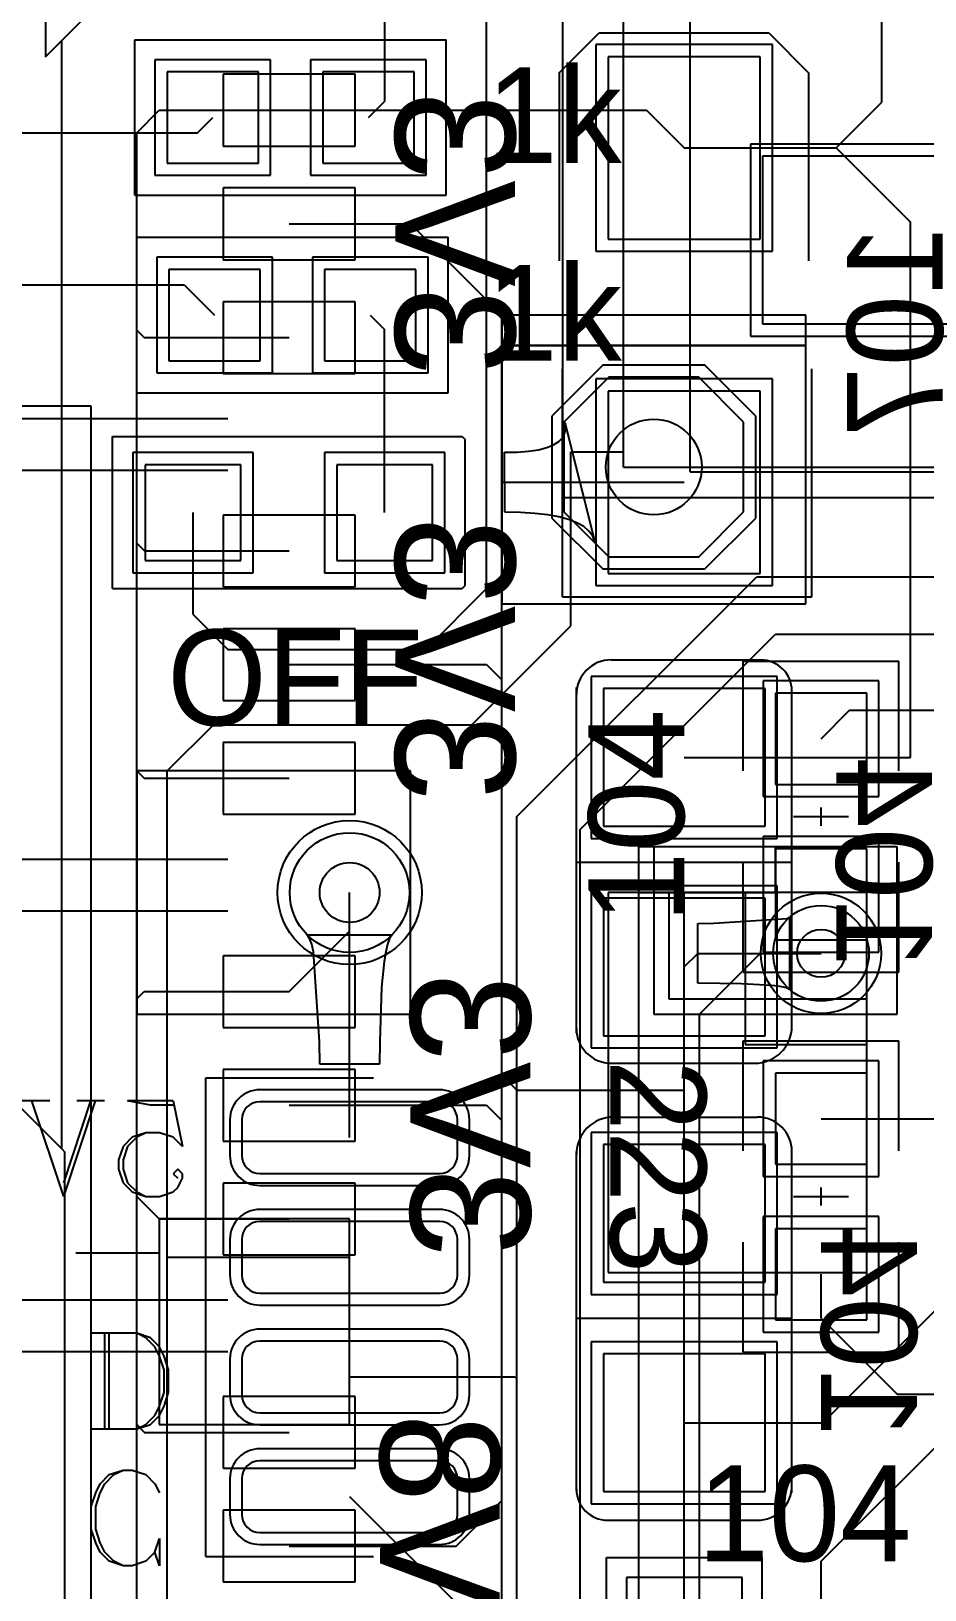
# Model space of a CAD drawing. Header units: millimetres. Extents: x 57.6 to 115.3, y 47.5 to 119.3.
# Drawn here: x 68.59 to 76.05, y 93.74 to 106.77 of the extents above; entities that cross this region are included whole.
import ezdxf

# ---------------------------------------------------------------- set-up
doc = ezdxf.new("R2010")
doc.units = ezdxf.units.MM
for name, color, linetype in [('BottomLayer', 5, 'Continuous'), ('BottomOverlay', 54, 'Continuous'), ('BottomSolder', 6, 'Continuous'), ('PadHoleLayer', 156, 'Continuous'), ('TopLayer', 1, 'Continuous'), ('TopOverlay', 2, 'Continuous'), ('TopSolder', 216, 'Continuous'), ('ViaHoleLayer', 16, 'Continuous')]:
    doc.layers.add(name, color=color, linetype=linetype)

msp = doc.modelspace()

# ---------------------------------------------------------------- linework, layer by layer
at = {"layer": 'BottomLayer'}
for p, q in [((75.692, 106.172), (75.692, 110.49)), ((68.842, 106.688), (70.358, 108.204)), ((68.707, 106.553), (69.215, 107.061)), ((68.707, 106.934), (68.707, 106.553)), ((68.842, 97.426), (68.842, 106.688)), ((74.676, 106.553), (73.406, 106.553)), ((73.406, 106.553), (73.406, 105.029)), ((74.676, 105.029), (74.676, 106.553)), ((71.292, 106.406), (70.192, 106.406)), ((70.192, 106.406), (70.192, 105.806)), ((71.292, 105.806), (71.292, 106.406)), ((75.311, 105.791), (75.692, 106.172)), ((69.469, 105.918), (69.657, 106.106)), ((69.657, 106.106), (70.742, 106.106)), ((70.742, 106.106), (73.726, 106.106)), ((73.726, 106.106), (74.041, 105.791)), ((69.469, 104.267), (69.469, 105.918)), ((70.192, 105.806), (71.292, 105.806)), ((74.041, 105.791), (75.311, 105.791)), ((75.311, 105.791), (75.932, 105.17)), ((71.292, 105.456), (70.192, 105.456)), ((70.192, 105.456), (70.192, 104.856)), ((71.292, 104.856), (71.292, 105.456)), ((70.742, 105.156), (71.755, 105.156)), ((71.755, 105.156), (72.517, 104.394)), ((75.932, 100.697), (75.932, 105.17)), ((73.406, 105.029), (74.676, 105.029)), ((70.192, 104.856), (71.292, 104.856)), ((71.292, 104.506), (70.192, 104.506)), ((70.192, 104.506), (70.192, 103.906)), ((71.292, 103.906), (71.292, 104.506)), ((72.517, 102.997), (72.517, 104.394)), ((72.517, 104.394), (72.517, 104.14)), ((75.057, 104.394), (72.517, 104.394)), ((75.057, 104.14), (75.057, 104.394)), ((69.469, 104.267), (69.53, 104.206)), ((69.469, 102.489), (69.469, 104.267)), ((69.53, 104.206), (70.742, 104.206)), ((72.517, 104.14), (72.517, 101.981)), ((75.057, 104.14), (72.517, 104.14)), ((72.517, 104.14), (75.057, 104.14)), ((75.057, 101.981), (75.057, 104.14)), ((70.192, 103.906), (71.292, 103.906)), ((73.412, 103.874), (73.037, 103.499)), ((74.162, 103.874), (73.412, 103.874)), ((74.537, 103.499), (74.162, 103.874)), ((74.676, 103.759), (73.406, 103.759)), ((73.406, 103.759), (73.406, 102.235)), ((74.676, 102.235), (74.676, 103.759)), ((73.037, 103.499), (73.037, 102.749)), ((73.05, 103.449), (73.043, 103.497)), ((73.043, 103.497), (73.296, 102.499)), ((73.043, 103.407), (73.05, 103.449)), ((74.537, 102.749), (74.537, 103.499)), ((72.893, 103.287), (72.949, 103.309)), ((72.949, 103.309), (72.993, 103.337)), ((72.993, 103.337), (73.025, 103.369)), ((73.025, 103.369), (73.043, 103.407)), ((72.54, 103.247), (72.647, 103.249)), ((72.544, 102.747), (72.54, 103.247)), ((72.647, 103.249), (72.742, 103.257)), ((72.742, 103.257), (72.823, 103.269)), ((72.823, 103.269), (72.893, 103.287)), ((72.517, 102.997), (74.041, 102.997)), ((72.517, 101.346), (72.517, 102.997)), ((71.292, 102.723), (70.192, 102.723)), ((70.192, 102.723), (70.192, 102.123)), ((71.292, 102.123), (71.292, 102.723)), ((72.675, 102.745), (72.544, 102.747)), ((72.794, 102.737), (72.675, 102.745)), ((72.901, 102.725), (72.794, 102.737)), ((72.995, 102.707), (72.901, 102.725)), ((73.076, 102.685), (72.995, 102.707)), ((73.037, 102.749), (73.412, 102.374)), ((73.145, 102.658), (73.076, 102.685)), ((73.202, 102.626), (73.145, 102.658)), ((74.162, 102.374), (74.537, 102.749)), ((73.246, 102.588), (73.202, 102.626)), ((73.277, 102.546), (73.246, 102.588)), ((73.296, 102.499), (73.277, 102.546)), ((69.469, 102.489), (69.535, 102.423)), ((69.469, 100.584), (69.469, 102.489)), ((69.535, 102.423), (70.742, 102.423)), ((73.412, 102.374), (74.162, 102.374)), ((70.192, 102.123), (71.292, 102.123)), ((73.406, 102.235), (74.676, 102.235)), ((72.517, 101.981), (75.057, 101.981)), ((71.292, 101.773), (70.192, 101.773)), ((70.192, 101.773), (70.192, 101.173)), ((71.292, 101.173), (71.292, 101.773)), ((70.742, 101.473), (72.39, 101.473)), ((72.39, 101.473), (72.517, 101.346)), ((72.517, 98.044), (72.517, 101.346)), ((73.366, 101.272), (73.366, 100.122)), ((74.716, 101.272), (73.366, 101.272)), ((74.716, 100.122), (74.716, 101.272)), ((70.192, 101.173), (71.292, 101.173)), ((71.292, 100.823), (70.192, 100.823)), ((70.192, 100.823), (70.192, 100.223)), ((71.292, 100.223), (71.292, 100.823)), ((74.041, 100.697), (75.932, 100.697)), ((69.469, 100.584), (69.53, 100.523)), ((69.469, 98.679), (69.469, 100.584)), ((69.469, 100.584), (69.469, 98.552)), ((71.755, 100.584), (69.469, 100.584)), ((71.755, 98.552), (71.755, 100.584)), ((69.53, 100.523), (70.742, 100.523)), ((70.192, 100.223), (71.292, 100.223)), ((73.366, 100.122), (74.716, 100.122)), ((71.247, 99.245), (71.247, 99.568)), ((73.366, 99.522), (73.366, 98.372)), ((74.716, 99.522), (73.366, 99.522)), ((73.406, 99.568), (73.406, 96.393)), ((75.565, 99.568), (73.406, 99.568)), ((74.549, 99.568), (74.549, 98.298)), ((75.565, 99.568), (74.549, 99.568)), ((74.716, 98.372), (74.716, 99.522)), ((75.565, 98.298), (75.565, 99.568)), ((75.565, 96.393), (75.565, 99.568)), ((74.154, 99.31), (74.289, 99.311)), ((74.154, 98.81), (74.154, 99.31)), ((74.289, 99.311), (74.903, 99.352)), ((74.903, 99.352), (74.921, 99.361)), ((74.921, 99.361), (74.921, 98.759)), ((70.742, 98.74), (71.247, 99.245)), ((71.292, 99.04), (70.192, 99.04)), ((70.192, 99.04), (70.192, 98.44)), ((71.292, 98.44), (71.292, 99.04)), ((74.041, 98.947), (74.154, 99.06)), ((74.154, 99.06), (75.184, 99.06)), ((74.041, 97.917), (74.041, 98.947)), ((69.469, 98.679), (69.53, 98.74)), ((69.53, 98.74), (70.742, 98.74)), ((74.52, 98.805), (74.154, 98.81)), ((74.77, 98.792), (74.52, 98.805)), ((74.827, 98.785), (74.77, 98.792)), ((74.871, 98.777), (74.827, 98.785)), ((74.903, 98.768), (74.871, 98.777)), ((74.921, 98.759), (74.903, 98.768)), ((69.469, 97.028), (69.469, 98.679)), ((69.469, 98.552), (71.755, 98.552)), ((70.192, 98.44), (71.292, 98.44)), ((73.366, 98.372), (74.716, 98.372)), ((74.549, 98.298), (75.565, 98.298)), ((71.292, 98.09), (70.192, 98.09)), ((70.192, 98.09), (70.192, 97.49)), ((71.292, 97.49), (71.292, 98.09)), ((72.517, 98.044), (72.644, 97.917)), ((72.517, 97.663), (72.517, 98.044)), ((72.644, 97.917), (74.041, 97.917)), ((74.041, 96.887), (74.041, 97.917)), ((68.478, 97.79), (68.842, 97.426)), ((70.742, 97.79), (72.39, 97.79)), ((72.39, 97.79), (72.517, 97.663)), ((72.517, 94.488), (72.517, 97.663)), ((70.192, 97.49), (71.292, 97.49)), ((74.716, 97.462), (73.366, 97.462)), ((73.366, 97.462), (73.366, 96.312)), ((74.716, 96.312), (74.716, 97.462)), ((68.842, 97.426), (68.869, 97.399)), ((68.869, 91.694), (68.869, 97.399)), ((71.292, 97.14), (70.192, 97.14)), ((70.192, 97.14), (70.192, 96.54)), ((71.292, 96.54), (71.292, 97.14)), ((69.469, 97.028), (69.657, 96.84)), ((69.469, 95.123), (69.469, 97.028)), ((69.657, 96.84), (70.742, 96.84)), ((69.657, 96.84), (69.657, 95.123)), ((71.247, 96.84), (69.657, 96.84)), ((71.247, 95.123), (71.247, 96.84)), ((70.192, 96.54), (71.292, 96.54)), ((73.406, 96.393), (75.565, 96.393)), ((73.366, 96.312), (74.716, 96.312)), ((75.198, 95.137), (76.2, 96.139)), ((74.716, 95.712), (73.366, 95.712)), ((73.366, 95.712), (73.366, 94.562)), ((74.716, 94.562), (74.716, 95.712)), ((75.184, 93.98), (76.835, 95.631)), ((71.292, 95.357), (70.192, 95.357)), ((70.192, 95.357), (70.192, 94.757)), ((71.292, 94.757), (71.292, 95.357)), ((69.469, 95.123), (69.535, 95.057)), ((69.469, 93.157), (69.469, 95.123)), ((69.657, 95.123), (71.247, 95.123)), ((74.041, 95.137), (74.041, 95.137)), ((74.041, 93.36), (74.041, 95.137)), ((74.041, 95.137), (75.198, 95.137)), ((69.535, 95.057), (70.742, 95.057)), ((70.192, 94.757), (71.292, 94.757)), ((72.136, 94.107), (72.517, 94.488)), ((72.517, 91.694), (72.517, 94.488)), ((73.366, 94.562), (74.716, 94.562)), ((71.292, 94.407), (70.192, 94.407)), ((70.192, 94.407), (70.192, 93.807)), ((71.292, 93.807), (71.292, 94.407)), ((70.742, 94.107), (72.136, 94.107)), ((75.184, 91.821), (75.184, 93.98)), ((70.192, 93.807), (71.292, 93.807))]:
    msp.add_line(p, q, dxfattribs=at)
for centre, radius in [((71.247, 99.568), 0.5), ((75.184, 99.06), 0.4)]:
    msp.add_circle(centre, radius, dxfattribs=at)
at = {"layer": 'BottomOverlay'}
for p, q in [((73, 106.42), (73.332, 106.752)), ((73.332, 106.752), (73.565, 106.752)), ((73.565, 106.752), (74.524, 106.752)), ((74.524, 106.752), (74.749, 106.752)), ((74.749, 106.752), (75.083, 106.417)), ((73, 106.187), (73, 106.42)), ((75.083, 106.193), (75.083, 106.417)), ((73, 104.847), (73, 106.187)), ((75.083, 104.847), (75.083, 106.193)), ((73.025, 102.598), (73.025, 103.944)), ((75.108, 102.598), (75.108, 103.944)), ((68.453, 103.53), (70.231, 103.53)), ((73.025, 102.039), (73.025, 103.258)), ((75.108, 102.039), (75.108, 103.182)), ((68.453, 103.099), (70.231, 103.099)), ((73.025, 102.039), (73.025, 103.103)), ((75.108, 102.039), (75.108, 102.849)), ((73.025, 102.039), (75.108, 102.039)), ((73.431, 101.512), (74.681, 101.512)), ((73.141, 98.392), (73.141, 101.282)), ((74.941, 98.432), (74.941, 101.262)), ((68.453, 99.847), (70.231, 99.847)), ((73.141, 99.822), (74.941, 99.822)), ((68.453, 99.416), (70.231, 99.416)), ((73.431, 98.142), (74.631, 98.142)), ((73.451, 97.692), (74.651, 97.692)), ((74.941, 94.552), (74.941, 97.442)), ((73.141, 94.572), (73.141, 97.402)), ((68.453, 96.164), (70.231, 96.164)), ((73.141, 96.012), (74.941, 96.012)), ((68.453, 95.733), (70.231, 95.733)), ((73.401, 94.322), (74.651, 94.322)), ((73.391, 94.01), (74.691, 94.01)), ((73.391, 93.091), (73.391, 94.01)), ((74.691, 93.091), (74.691, 94.01))]:
    msp.add_line(p, q, dxfattribs=at)
for centre, radius, start, end in [((73.431, 101.222), 0.29, 90, 180), ((74.681, 101.252), 0.26, 0, 90), ((73.431, 98.432), 0.29, 180, 270), ((74.631, 98.452), 0.31, 270, 0), ((73.451, 97.382), 0.31, 90, 180), ((74.651, 97.402), 0.29, 0, 90), ((73.401, 94.582), 0.26, 180, 270), ((74.651, 94.612), 0.29, 270, 0)]:
    msp.add_arc(centre, radius, start, end, dxfattribs=at)
at = {"layer": 'BottomSolder'}
for p, q in [((74.778, 106.655), (73.304, 106.655)), ((73.304, 106.655), (73.304, 104.927)), ((74.778, 104.927), (74.778, 106.655)), ((71.292, 106.406), (70.192, 106.406)), ((70.192, 106.406), (70.192, 105.806)), ((71.292, 105.806), (71.292, 106.406)), ((70.192, 105.806), (71.292, 105.806)), ((71.292, 105.456), (70.192, 105.456)), ((70.192, 105.456), (70.192, 104.856)), ((71.292, 104.856), (71.292, 105.456)), ((73.304, 104.927), (74.778, 104.927)), ((70.192, 104.856), (71.292, 104.856)), ((71.292, 104.506), (70.192, 104.506)), ((70.192, 104.506), (70.192, 103.906)), ((71.292, 103.906), (71.292, 104.506)), ((73.361, 103.976), (72.935, 103.55)), ((74.213, 103.976), (73.361, 103.976)), ((74.639, 103.55), (74.213, 103.976)), ((70.192, 103.906), (71.292, 103.906)), ((74.778, 103.861), (73.304, 103.861)), ((73.304, 103.861), (73.304, 102.133)), ((74.778, 102.133), (74.778, 103.861)), ((72.935, 103.55), (72.935, 102.698)), ((74.639, 102.698), (74.639, 103.55)), ((71.292, 102.723), (70.192, 102.723)), ((70.192, 102.723), (70.192, 102.123)), ((71.292, 102.123), (71.292, 102.723)), ((72.935, 102.698), (73.361, 102.272)), ((74.213, 102.272), (74.639, 102.698)), ((73.361, 102.272), (74.213, 102.272)), ((70.192, 102.123), (71.292, 102.123)), ((73.304, 102.133), (74.778, 102.133)), ((71.292, 101.773), (70.192, 101.773)), ((70.192, 101.773), (70.192, 101.173)), ((71.292, 101.173), (71.292, 101.773)), ((73.264, 101.374), (73.264, 100.02)), ((74.818, 101.374), (73.264, 101.374)), ((74.818, 100.02), (74.818, 101.374)), ((70.192, 101.173), (71.292, 101.173)), ((71.292, 100.823), (70.192, 100.823)), ((70.192, 100.823), (70.192, 100.223)), ((71.292, 100.223), (71.292, 100.823)), ((70.192, 100.223), (71.292, 100.223)), ((73.264, 100.02), (74.818, 100.02)), ((73.264, 99.624), (73.264, 98.27)), ((74.818, 99.624), (73.264, 99.624)), ((74.818, 98.27), (74.818, 99.624)), ((71.292, 99.04), (70.192, 99.04)), ((70.192, 99.04), (70.192, 98.44)), ((71.292, 98.44), (71.292, 99.04)), ((70.192, 98.44), (71.292, 98.44)), ((73.264, 98.27), (74.818, 98.27)), ((71.292, 98.09), (70.192, 98.09)), ((70.192, 98.09), (70.192, 97.49)), ((71.292, 97.49), (71.292, 98.09)), ((74.818, 97.564), (73.264, 97.564)), ((73.264, 97.564), (73.264, 96.21)), ((74.818, 96.21), (74.818, 97.564)), ((70.192, 97.49), (71.292, 97.49)), ((71.292, 97.14), (70.192, 97.14)), ((70.192, 97.14), (70.192, 96.54)), ((71.292, 96.54), (71.292, 97.14)), ((70.192, 96.54), (71.292, 96.54)), ((73.264, 96.21), (74.818, 96.21)), ((74.818, 95.814), (73.264, 95.814)), ((73.264, 95.814), (73.264, 94.46)), ((74.818, 94.46), (74.818, 95.814)), ((71.292, 95.357), (70.192, 95.357)), ((70.192, 95.357), (70.192, 94.757)), ((71.292, 94.757), (71.292, 95.357)), ((70.192, 94.757), (71.292, 94.757)), ((73.264, 94.46), (74.818, 94.46)), ((71.292, 94.407), (70.192, 94.407)), ((70.192, 94.407), (70.192, 93.807)), ((71.292, 93.807), (71.292, 94.407)), ((70.192, 93.807), (71.292, 93.807)), ((74.524, 93.843), (73.558, 93.843)), ((73.558, 93.843), (73.558, 92.877)), ((74.524, 92.877), (74.524, 93.843))]:
    msp.add_line(p, q, dxfattribs=at)
for centre, radius in [((71.247, 99.568), 0.602), ((75.184, 99.06), 0.502)]:
    msp.add_circle(centre, radius, dxfattribs=at)
at = {"layer": 'PadHoleLayer'}
msp.add_circle((73.787, 103.124), 0.4, dxfattribs=at)
at = {"layer": 'TopLayer'}
for p, q in [((72.39, 102.108), (72.39, 110.109)), ((73.025, 108.966), (73.025, 102.87)), ((73.533, 103.251), (73.533, 108.077)), ((71.539, 107.696), (71.539, 106.18)), ((69.723, 106.426), (69.723, 105.664)), ((70.485, 106.426), (69.723, 106.426)), ((70.485, 105.664), (70.485, 106.426)), ((71.023, 106.426), (71.023, 105.664)), ((71.785, 106.426), (71.023, 106.426)), ((71.785, 105.664), (71.785, 106.426)), ((71.404, 106.045), (71.539, 106.18)), ((69.977, 105.918), (70.104, 106.045)), ((67.499, 105.918), (69.977, 105.918)), ((69.723, 105.664), (70.485, 105.664)), ((71.023, 105.664), (71.785, 105.664)), ((76.296, 105.721), (74.696, 105.721)), ((74.696, 105.721), (74.696, 104.321)), ((69.738, 104.775), (69.738, 104.013)), ((70.5, 104.775), (69.738, 104.775)), ((70.5, 104.013), (70.5, 104.775)), ((71.038, 104.775), (71.038, 104.013)), ((71.8, 104.775), (71.038, 104.775)), ((71.8, 104.013), (71.8, 104.775)), ((67.499, 104.648), (69.865, 104.648)), ((69.865, 104.648), (70.119, 104.394)), ((71.419, 104.394), (71.539, 104.274)), ((71.539, 102.743), (71.539, 104.274)), ((74.696, 104.321), (76.296, 104.321)), ((69.738, 104.013), (70.5, 104.013)), ((71.038, 104.013), (71.8, 104.013)), ((73.412, 103.874), (73.037, 103.499)), ((74.162, 103.874), (73.412, 103.874)), ((74.537, 103.499), (74.162, 103.874)), ((69.088, 103.632), (67.31, 103.632)), ((69.088, 88.773), (69.088, 103.632)), ((73.037, 103.499), (73.037, 102.749)), ((74.537, 102.749), (74.537, 103.499)), ((73.094, 101.796), (73.094, 103.251)), ((73.094, 103.251), (73.533, 103.251)), ((73.533, 103.124), (73.533, 103.251)), ((70.339, 103.143), (69.539, 103.143)), ((69.539, 103.143), (69.539, 102.343)), ((70.339, 102.343), (70.339, 103.143)), ((71.939, 103.143), (71.139, 103.143)), ((71.139, 103.143), (71.139, 102.343)), ((71.939, 102.343), (71.939, 103.143)), ((73.533, 103.124), (73.787, 103.124)), ((73.787, 103.124), (79.121, 103.124)), ((73.025, 102.87), (78.486, 102.87)), ((69.939, 101.892), (69.939, 102.743)), ((73.037, 102.749), (73.412, 102.374)), ((74.162, 102.374), (74.537, 102.749)), ((69.539, 102.343), (70.339, 102.343)), ((71.139, 102.343), (71.939, 102.343)), ((73.412, 102.374), (74.162, 102.374)), ((72.644, 100.203), (74.648, 102.207)), ((74.648, 102.207), (79.022, 102.207)), ((71.882, 101.6), (72.39, 102.108)), ((69.939, 101.892), (70.231, 101.6)), ((72.268, 100.97), (73.094, 101.796)), ((73.171, 100.095), (74.803, 101.727)), ((74.803, 101.727), (78.613, 101.727)), ((70.231, 101.6), (71.882, 101.6)), ((75.565, 101.234), (74.803, 101.234)), ((74.803, 101.234), (74.803, 100.472)), ((75.565, 100.472), (75.565, 101.234)), ((75.184, 100.853), (75.423, 101.092)), ((75.423, 101.092), (77.002, 101.092)), ((69.723, 100.584), (70.109, 100.97)), ((70.109, 100.97), (72.268, 100.97)), ((69.723, 96.52), (69.723, 100.584)), ((74.803, 100.472), (75.565, 100.472)), ((72.644, 95.504), (72.644, 100.203)), ((73.171, 90.151), (73.171, 100.095)), ((73.66, 99.949), (73.66, 99.568)), ((74.803, 99.949), (73.66, 99.949)), ((73.787, 99.949), (73.787, 98.552)), ((75.819, 99.949), (73.787, 99.949)), ((74.803, 99.568), (74.803, 99.949)), ((75.565, 99.934), (74.803, 99.934)), ((74.803, 99.934), (74.803, 99.172)), ((75.565, 99.172), (75.565, 99.934)), ((75.819, 98.552), (75.819, 99.949)), ((71.247, 97.52), (71.247, 99.568)), ((73.66, 99.568), (73.66, 92.71)), ((74.041, 99.568), (73.66, 99.568)), ((73.66, 99.568), (74.803, 99.568)), ((73.914, 99.568), (73.914, 98.679)), ((75.565, 99.568), (73.914, 99.568)), ((74.041, 92.71), (74.041, 99.568)), ((75.565, 98.679), (75.565, 99.568)), ((70.913, 99.185), (70.893, 99.215)), ((70.893, 99.215), (71.601, 99.215)), ((70.931, 99.138), (70.913, 99.185)), ((70.946, 99.074), (70.931, 99.138)), ((71.563, 99.138), (71.548, 99.074)), ((71.581, 99.185), (71.563, 99.138)), ((71.601, 99.215), (71.581, 99.185)), ((74.803, 99.172), (75.565, 99.172)), ((70.996, 98.321), (70.946, 99.074)), ((71.548, 99.074), (71.534, 98.992)), ((74.168, 98.552), (74.676, 99.06)), ((74.676, 99.06), (75.184, 99.06)), ((71.534, 98.992), (71.514, 98.776)), ((71.514, 98.776), (71.498, 98.321)), ((73.914, 98.679), (75.565, 98.679)), ((73.787, 98.552), (75.819, 98.552)), ((74.168, 92.994), (74.168, 98.552)), ((70.997, 98.135), (70.996, 98.321)), ((71.498, 98.321), (71.497, 98.135)), ((71.497, 98.135), (70.997, 98.135)), ((75.565, 98.059), (74.803, 98.059)), ((74.803, 98.059), (74.803, 97.297)), ((75.565, 97.297), (75.565, 98.059)), ((71.997, 97.82), (70.497, 97.82)), ((70.347, 97.67), (70.347, 97.37)), ((72.147, 97.37), (72.147, 97.67)), ((75.184, 97.678), (76.342, 97.678)), ((70.497, 97.22), (71.997, 97.22)), ((74.803, 97.297), (75.565, 97.297)), ((71.997, 96.82), (70.497, 96.82)), ((70.347, 96.67), (70.347, 96.37)), ((72.147, 96.37), (72.147, 96.67)), ((75.565, 96.759), (74.803, 96.759)), ((74.803, 96.759), (74.803, 95.997)), ((75.565, 95.997), (75.565, 96.759)), ((69.723, 96.52), (71.247, 96.52)), ((69.723, 92.202), (69.723, 96.52)), ((75.184, 96.012), (75.184, 96.378)), ((70.497, 96.22), (71.997, 96.22)), ((75.184, 96.012), (75.819, 95.377)), ((74.803, 95.997), (75.565, 95.997)), ((71.997, 95.82), (70.497, 95.82)), ((70.347, 95.67), (70.347, 95.37)), ((72.147, 95.37), (72.147, 95.67)), ((71.247, 95.52), (72.628, 95.52)), ((72.628, 95.52), (72.644, 95.504)), ((72.644, 89.408), (72.644, 95.504)), ((75.819, 95.377), (79.502, 95.377)), ((70.497, 95.22), (71.997, 95.22)), ((71.997, 94.82), (70.497, 94.82)), ((70.347, 94.67), (70.347, 94.37)), ((72.147, 94.37), (72.147, 94.67)), ((71.247, 94.52), (72.127, 93.641)), ((70.497, 94.22), (71.997, 94.22))]:
    msp.add_line(p, q, dxfattribs=at)
for centre, radius in [((71.247, 99.568), 0.5), ((75.184, 99.06), 0.4)]:
    msp.add_circle(centre, radius, dxfattribs=at)
for centre, start, end in [((70.497, 97.67), 90, 180), ((71.997, 97.67), 0, 90), ((70.497, 97.37), 180, 270), ((71.997, 97.37), 270, 0), ((70.497, 96.67), 90, 180), ((71.997, 96.67), 0, 90), ((70.497, 96.37), 180, 270), ((71.997, 96.37), 270, 0), ((70.497, 95.67), 90, 180), ((71.997, 95.67), 0, 90), ((70.497, 95.37), 180, 270), ((71.997, 95.37), 270, 0), ((70.497, 94.67), 90, 180), ((71.997, 94.67), 0, 90), ((70.497, 94.37), 180, 270), ((71.997, 94.37), 270, 0)]:
    msp.add_arc(centre, 0.15, start, end, dxfattribs=at)
at = {"layer": 'TopOverlay'}
for p, q in [((74.092, 103.083), (74.092, 119.304)), ((69.454, 106.695), (72.054, 106.695)), ((69.454, 105.395), (69.454, 106.695)), ((72.054, 105.395), (72.054, 106.695)), ((69.454, 105.395), (72.054, 105.395)), ((69.469, 105.044), (72.069, 105.044)), ((69.469, 103.744), (69.469, 105.044)), ((72.069, 103.744), (72.069, 105.044)), ((69.469, 103.744), (72.069, 103.744)), ((69.266, 103.378), (72.187, 103.378)), ((69.266, 102.108), (69.266, 103.378)), ((72.187, 103.378), (72.212, 103.353)), ((72.212, 102.133), (72.212, 103.353)), ((74.092, 103.083), (90.698, 103.083)), ((72.187, 102.108), (72.212, 102.133)), ((69.266, 102.108), (72.187, 102.108)), ((74.534, 101.503), (75.834, 101.503)), ((74.534, 100.584), (74.534, 101.503)), ((75.834, 100.584), (75.834, 101.503)), ((74.955, 100.203), (75.413, 100.203)), ((75.184, 100.203), (75.184, 100.279)), ((75.184, 100.127), (75.184, 100.203)), ((74.534, 98.903), (74.534, 99.822)), ((75.834, 98.903), (75.834, 99.822)), ((74.534, 98.903), (75.834, 98.903)), ((74.534, 98.328), (75.834, 98.328)), ((74.534, 97.409), (74.534, 98.328)), ((75.834, 97.409), (75.834, 98.328)), ((70.047, 98.02), (71.447, 98.02)), ((70.047, 94.02), (70.047, 98.02)), ((68.742, 97.828), (68.513, 97.828)), ((68.589, 97.828), (68.856, 97.028)), ((69.123, 97.828), (68.856, 97.028)), ((69.084, 97.828), (68.856, 97.142)), ((69.199, 97.828), (68.97, 97.828)), ((69.774, 97.828), (69.393, 97.828)), ((69.583, 97.79), (69.393, 97.828)), ((69.774, 97.828), (69.85, 97.447)), ((69.774, 97.79), (69.583, 97.79)), ((69.355, 97.447), (69.317, 97.333)), ((69.431, 97.523), (69.355, 97.447)), ((69.393, 97.447), (69.355, 97.333)), ((69.469, 97.523), (69.393, 97.447)), ((69.545, 97.561), (69.431, 97.523)), ((69.545, 97.561), (69.469, 97.523)), ((69.66, 97.561), (69.545, 97.561)), ((69.774, 97.523), (69.66, 97.561)), ((69.85, 97.447), (69.774, 97.523)), ((69.317, 97.333), (69.317, 97.257)), ((69.355, 97.333), (69.355, 97.257)), ((69.317, 97.257), (69.355, 97.142)), ((69.355, 97.257), (69.393, 97.142)), ((69.812, 97.257), (69.774, 97.218)), ((69.774, 97.218), (69.812, 97.18)), ((69.85, 97.218), (69.812, 97.257)), ((69.812, 97.104), (69.85, 97.18)), ((69.85, 97.18), (69.85, 97.218)), ((69.355, 97.142), (69.431, 97.066)), ((69.393, 97.142), (69.469, 97.066)), ((69.431, 97.066), (69.545, 97.028)), ((69.469, 97.066), (69.545, 97.028)), ((69.66, 97.028), (69.774, 97.066)), ((69.774, 97.066), (69.812, 97.104)), ((75.184, 97.028), (75.184, 97.104)), ((69.545, 97.028), (69.66, 97.028)), ((74.955, 97.028), (75.413, 97.028)), ((75.184, 96.952), (75.184, 97.028)), ((68.961, 96.558), (69.647, 96.558)), ((74.534, 95.728), (74.534, 96.647)), ((75.834, 95.728), (75.834, 96.647)), ((69.469, 95.885), (69.088, 95.885)), ((69.202, 95.085), (69.202, 95.885)), ((69.24, 95.085), (69.24, 95.885)), ((69.583, 95.847), (69.469, 95.885)), ((69.545, 95.847), (69.469, 95.885)), ((69.621, 95.771), (69.545, 95.847)), ((69.659, 95.771), (69.583, 95.847)), ((69.659, 95.695), (69.621, 95.771)), ((69.697, 95.695), (69.659, 95.771)), ((69.697, 95.58), (69.659, 95.695)), ((69.735, 95.58), (69.697, 95.695)), ((74.534, 95.728), (75.834, 95.728)), ((69.697, 95.39), (69.697, 95.58)), ((69.735, 95.39), (69.735, 95.58)), ((69.659, 95.276), (69.697, 95.39)), ((69.697, 95.276), (69.735, 95.39)), ((69.621, 95.199), (69.659, 95.276)), ((69.659, 95.199), (69.697, 95.276)), ((69.469, 95.085), (69.583, 95.123)), ((69.469, 95.085), (69.545, 95.123)), ((69.545, 95.123), (69.621, 95.199)), ((69.583, 95.123), (69.659, 95.199)), ((69.088, 95.085), (69.469, 95.085)), ((69.164, 94.628), (69.24, 94.704)), ((69.202, 94.628), (69.278, 94.704)), ((69.24, 94.704), (69.355, 94.742)), ((69.278, 94.704), (69.355, 94.742)), ((69.355, 94.742), (69.431, 94.742)), ((69.431, 94.742), (69.545, 94.704)), ((69.545, 94.704), (69.621, 94.628)), ((69.126, 94.552), (69.164, 94.628)), ((69.164, 94.552), (69.202, 94.628)), ((69.621, 94.628), (69.659, 94.552)), ((69.088, 94.437), (69.126, 94.552)), ((69.088, 94.247), (69.088, 94.437)), ((69.126, 94.437), (69.164, 94.552)), ((69.126, 94.247), (69.126, 94.437)), ((69.126, 94.133), (69.088, 94.247)), ((69.164, 94.133), (69.126, 94.247)), ((69.164, 94.056), (69.126, 94.133)), ((69.202, 94.056), (69.164, 94.133)), ((69.24, 93.98), (69.164, 94.056)), ((69.278, 93.98), (69.202, 94.056)), ((69.621, 94.056), (69.545, 93.98)), ((69.621, 94.056), (69.659, 94.171)), ((69.659, 93.942), (69.621, 94.056)), ((69.659, 94.171), (69.659, 93.942)), ((69.355, 93.942), (69.24, 93.98)), ((69.355, 93.942), (69.278, 93.98)), ((69.431, 93.942), (69.355, 93.942)), ((69.545, 93.98), (69.431, 93.942)), ((70.047, 94.02), (71.447, 94.02))]:
    msp.add_line(p, q, dxfattribs=at)
at = {"layer": 'TopSolder'}
for p, q in [((69.621, 106.528), (69.621, 105.562)), ((70.587, 106.528), (69.621, 106.528)), ((70.587, 105.562), (70.587, 106.528)), ((70.921, 106.528), (70.921, 105.562)), ((71.887, 106.528), (70.921, 106.528)), ((71.887, 105.562), (71.887, 106.528)), ((76.398, 105.823), (74.594, 105.823)), ((74.594, 105.823), (74.594, 104.219)), ((69.621, 105.562), (70.587, 105.562)), ((70.921, 105.562), (71.887, 105.562)), ((69.636, 104.877), (69.636, 103.911)), ((70.602, 104.877), (69.636, 104.877)), ((70.602, 103.911), (70.602, 104.877)), ((70.936, 104.877), (70.936, 103.911)), ((71.902, 104.877), (70.936, 104.877)), ((71.902, 103.911), (71.902, 104.877)), ((74.594, 104.219), (76.398, 104.219)), ((73.361, 103.976), (72.935, 103.55)), ((74.213, 103.976), (73.361, 103.976)), ((74.639, 103.55), (74.213, 103.976)), ((69.636, 103.911), (70.602, 103.911)), ((70.936, 103.911), (71.902, 103.911)), ((72.935, 103.55), (72.935, 102.698)), ((74.639, 102.698), (74.639, 103.55)), ((70.441, 103.245), (69.437, 103.245)), ((69.437, 103.245), (69.437, 102.241)), ((70.441, 102.241), (70.441, 103.245)), ((72.041, 103.245), (71.037, 103.245)), ((71.037, 103.245), (71.037, 102.241)), ((72.041, 102.241), (72.041, 103.245)), ((72.935, 102.698), (73.361, 102.272)), ((74.213, 102.272), (74.639, 102.698)), ((73.361, 102.272), (74.213, 102.272)), ((69.437, 102.241), (70.441, 102.241)), ((71.037, 102.241), (72.041, 102.241)), ((75.667, 101.336), (74.701, 101.336)), ((74.701, 101.336), (74.701, 100.37)), ((75.667, 100.37), (75.667, 101.336)), ((74.701, 100.37), (75.667, 100.37)), ((75.667, 100.036), (74.701, 100.036)), ((74.701, 100.036), (74.701, 99.07)), ((75.667, 99.07), (75.667, 100.036)), ((74.701, 99.07), (75.667, 99.07)), ((75.667, 98.161), (74.701, 98.161)), ((74.701, 98.161), (74.701, 97.195)), ((75.667, 97.195), (75.667, 98.161)), ((71.997, 97.92), (70.497, 97.92)), ((70.247, 97.67), (70.247, 97.37)), ((72.247, 97.37), (72.247, 97.67)), ((74.701, 97.195), (75.667, 97.195)), ((70.497, 97.12), (71.997, 97.12)), ((71.997, 96.92), (70.497, 96.92)), ((75.667, 96.861), (74.701, 96.861)), ((74.701, 96.861), (74.701, 95.895)), ((75.667, 95.895), (75.667, 96.861)), ((70.247, 96.67), (70.247, 96.37)), ((72.247, 96.37), (72.247, 96.67)), ((70.497, 96.12), (71.997, 96.12)), ((71.997, 95.92), (70.497, 95.92)), ((74.701, 95.895), (75.667, 95.895)), ((70.247, 95.67), (70.247, 95.37)), ((72.247, 95.37), (72.247, 95.67)), ((70.497, 95.12), (71.997, 95.12)), ((71.997, 94.92), (70.497, 94.92)), ((70.247, 94.67), (70.247, 94.37)), ((72.247, 94.37), (72.247, 94.67)), ((70.497, 94.12), (71.997, 94.12))]:
    msp.add_line(p, q, dxfattribs=at)
for centre, radius in [((71.247, 99.568), 0.602), ((75.184, 99.06), 0.502)]:
    msp.add_circle(centre, radius, dxfattribs=at)
for centre, start, end in [((70.497, 97.67), 90, 180), ((71.997, 97.67), 0, 90), ((70.497, 97.37), 180, 270), ((71.997, 97.37), 270, 0), ((70.497, 96.67), 90, 180), ((71.997, 96.67), 0, 90), ((70.497, 96.37), 180, 270), ((71.997, 96.37), 270, 0), ((70.497, 95.67), 90, 180), ((71.997, 95.67), 0, 90), ((70.497, 95.37), 180, 270), ((71.997, 95.37), 270, 0), ((70.497, 94.67), 90, 180), ((71.997, 94.67), 0, 90), ((70.497, 94.37), 180, 270), ((71.997, 94.37), 270, 0)]:
    msp.add_arc(centre, 0.25, start, end, dxfattribs=at)
at = {"layer": 'ViaHoleLayer'}
for centre, radius in [((71.247, 99.568), 0.25), ((75.184, 99.06), 0.2)]:
    msp.add_circle(centre, radius, dxfattribs=at)

# ---------------------------------------------------------------- texts
at = {"layer": 'BottomOverlay', "text_generation_flag": 2}
for s, height, rotation, p in [('3V3', 1, 270, (71.628, 103.886)), ('107', 0.8, 90, (76.2, 105.156)), ('3V3', 1, 270, (71.628, 100.33)), ('104', 0.8, 270, (75.311, 98.919)), ('3V3', 1, 270, (71.755, 96.52)), ('104', 0.8, 270, (75.184, 94.996)), ('1V8', 1, 270, (71.501, 92.837))]:
    msp.add_text(s, height=height, rotation=rotation, dxfattribs=at).set_placement(p)
at = {"layer": 'TopOverlay'}
for s, p in [('1k', (72.39, 105.664)), ('1k', (72.39, 104.013)), ('OFF', (69.723, 100.965)), ('104', (74.153, 93.98))]:
    msp.add_text(s, height=0.8, dxfattribs=at).set_placement(p)
for s, rotation, p in [('104', 90, (74.041, 99.314)), ('223', 270, (73.425, 98.171))]:
    msp.add_text(s, height=0.8, rotation=rotation, dxfattribs=at).set_placement(p)

doc.saveas('drawing.dxf')
